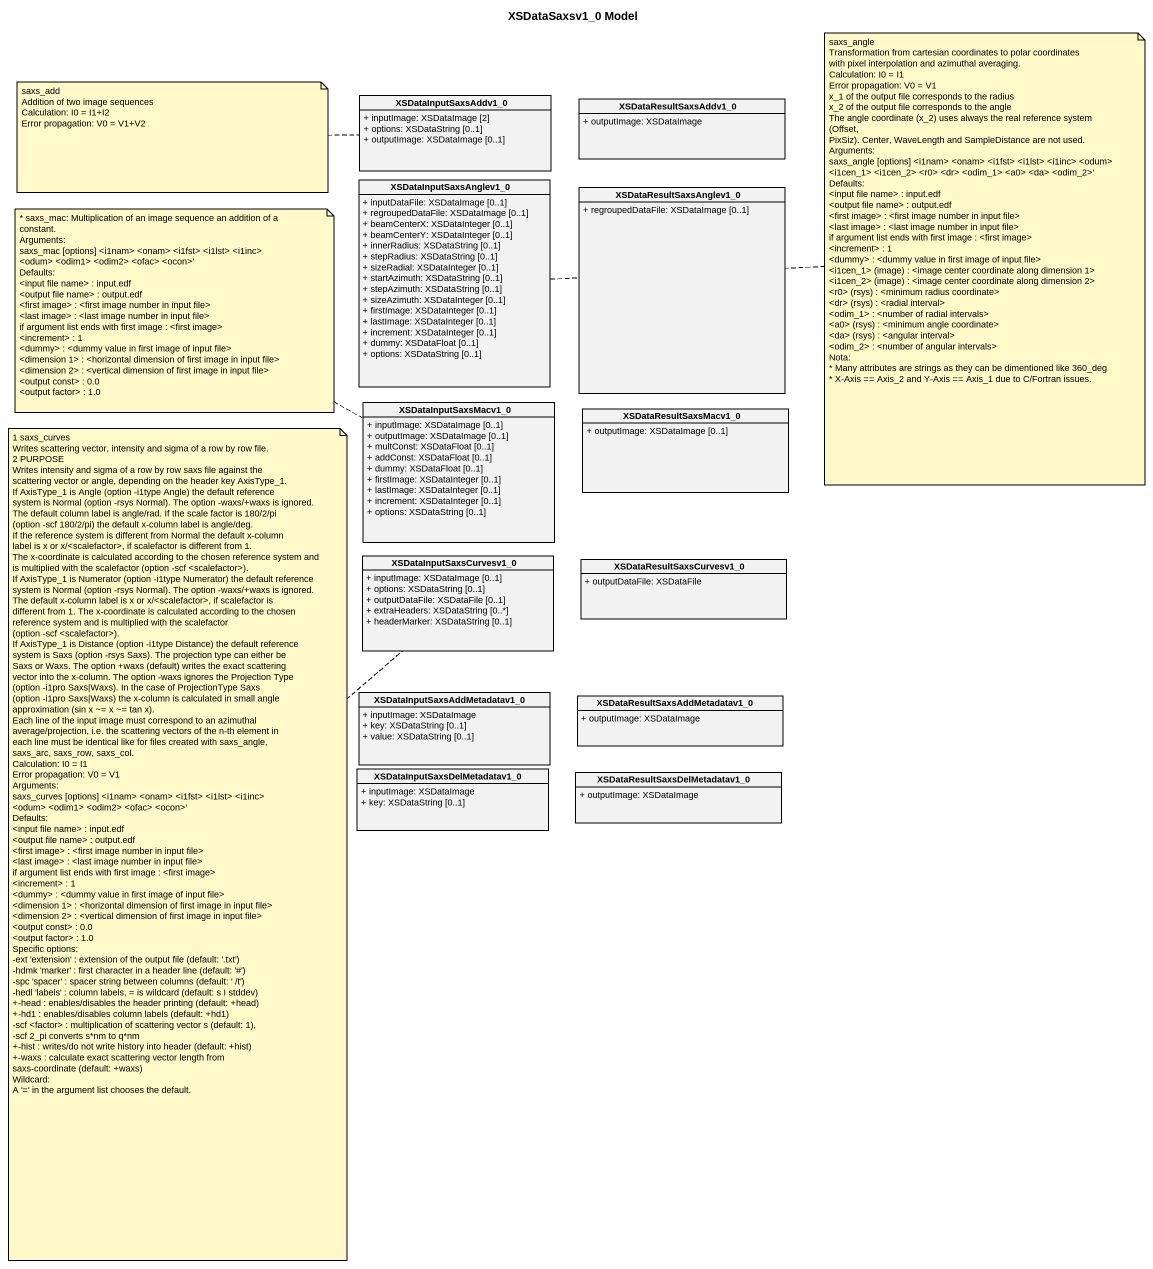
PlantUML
@startuml
title XSDataSaxsv1_0 Model
hide circle
hide empty members
skinparam classAttributeIconSize 0
class XSDataInputSaxsAddv1_0 {
  + inputImage: XSDataImage [2]
  + options: XSDataString [0..1]
  + outputImage: XSDataImage [0..1]
}
class XSDataResultSaxsAddv1_0 {
  + outputImage: XSDataImage
}
class XSDataInputSaxsAnglev1_0 {
  + inputDataFile: XSDataImage [0..1]
  + regroupedDataFile: XSDataImage [0..1]
  + beamCenterX: XSDataInteger [0..1]
  + beamCenterY: XSDataInteger [0..1]
  + innerRadius: XSDataString [0..1]
  + stepRadius: XSDataString [0..1]
  + sizeRadial: XSDataInteger [0..1]
  + startAzimuth: XSDataString [0..1]
  + stepAzimuth: XSDataString [0..1]
  + sizeAzimuth: XSDataInteger [0..1]
  + firstImage: XSDataInteger [0..1]
  + lastImage: XSDataInteger [0..1]
  + increment: XSDataInteger [0..1]
  + dummy: XSDataFloat [0..1]
  + options: XSDataString [0..1]
}
class XSDataResultSaxsAnglev1_0 {
  + regroupedDataFile: XSDataImage [0..1]
}
class XSDataInputSaxsMacv1_0 {
  + inputImage: XSDataImage [0..1]
  + outputImage: XSDataImage [0..1]
  + multConst: XSDataFloat [0..1]
  + addConst: XSDataFloat [0..1]
  + dummy: XSDataFloat [0..1]
  + firstImage: XSDataInteger [0..1]
  + lastImage: XSDataInteger [0..1]
  + increment: XSDataInteger [0..1]
  + options: XSDataString [0..1]
}
class XSDataResultSaxsMacv1_0 {
  + outputImage: XSDataImage [0..1]
}
class XSDataInputSaxsCurvesv1_0 {
  + inputImage: XSDataImage [0..1]
  + options: XSDataString [0..1]
  + outputDataFile: XSDataFile [0..1]
  + extraHeaders: XSDataString [0..*]
  + headerMarker: XSDataString [0..1]
}
class XSDataResultSaxsCurvesv1_0 {
  + outputDataFile: XSDataFile
}
class "XSDataInputSaxsAddMetadatav1_0" as XSDataInputSaxsAddMetadatav1 {
  + inputImage: XSDataImage
  + key: XSDataString [0..1]
  + value: XSDataString [0..1]
}
class "XSDataResultSaxsAddMetadatav1_0" as XSDataResultSaxsAddMetadatav {
  + outputImage: XSDataImage
}
class "XSDataInputSaxsDelMetadatav1_0" as XSDataInputSaxsDelMetadatav1 {
  + inputImage: XSDataImage
  + key: XSDataString [0..1]
}
class "XSDataResultSaxsDelMetadatav1_0" as XSDataResultSaxsDelMetadatav {
  + outputImage: XSDataImage
}
note right of XSDataInputSaxsAnglev1_0
  saxs_angle
  Transformation from cartesian coordinates to polar coordinates
  with pixel interpolation and azimuthal averaging.
  Calculation: I0 = I1
  Error propagation: V0 = V1
  x_1 of the output file corresponds to the radius
  x_2 of the output file corresponds to the angle
  The angle coordinate (x_2) uses always the real reference system (Offset,
  PixSiz). Center, WaveLength and SampleDistance are not used.
  Arguments:
  saxs_angle [options] <i1nam> <onam> <i1fst> <i1lst> <i1inc> <odum>
  <i1cen_1> <i1cen_2> <r0> <dr> <odim_1> <a0> <da> <odim_2>'
  Defaults:
  <input file name> : input.edf
  <output file name> : output.edf
  <first image> : <first image number in input file>
  <last image> : <last image number in input file>
  if argument list ends with first image : <first image>
  <increment> : 1
  <dummy> : <dummy value in first image of input file>
  <i1cen_1> (image) : <image center coordinate along dimension 1>
  <i1cen_2> (image) : <image center coordinate along dimension 2>
  <r0> (rsys) : <minimum radius coordinate>
  <dr> (rsys) : <radial interval>
  <odim_1> : <number of radial intervals>
  <a0> (rsys) : <minimum angle coordinate>
  <da> (rsys) : <angular interval>
  <odim_2> : <number of angular intervals>
  Nota:
  * Many attributes are strings as they can be dimentioned like 360_deg
  * X-Axis == Axis_2 and Y-Axis == Axis_1 due to C/Fortran issues.
end note
note left of XSDataInputSaxsAddv1_0
  saxs_add
  Addition of two image sequences
  Calculation: I0 = I1+I2
  Error propagation: V0 = V1+V2
end note
note left of XSDataInputSaxsMacv1_0
  * saxs_mac: Multiplication of an image sequence an addition of a constant.
  Arguments:
  saxs_mac [options] <i1nam> <onam> <i1fst> <i1lst> <i1inc>
  <odum> <odim1> <odim2> <ofac> <ocon>'
  Defaults:
  <input file name> : input.edf
  <output file name> : output.edf
  <first image> : <first image number in input file>
  <last image> : <last image number in input file>
  if argument list ends with first image : <first image>
  <increment> : 1
  <dummy> : <dummy value in first image of input file>
  <dimension 1> : <horizontal dimension of first image in input file>
  <dimension 2> : <vertical dimension of first image in input file>
  <output const> : 0.0
  <output factor> : 1.0
end note
note bottom of XSDataInputSaxsCurvesv1_0
  1 saxs_curves
  Writes scattering vector, intensity and sigma of a row by row file.
  2 PURPOSE
  Writes intensity and sigma of a row by row saxs file against the
  scattering vector or angle, depending on the header key AxisType_1.
  If AxisType_1 is Angle (option -i1type Angle) the default reference
  system is Normal (option -rsys Normal). The option -waxs/+waxs is ignored.
  The default column label is angle/rad. If the scale factor is 180/2/pi
  (option -scf 180/2/pi) the default x-column label is angle/deg.
  If the reference system is different from Normal the default x-column
  label is x or x/<scalefactor>, if scalefactor is different from 1.
  The x-coordinate is calculated according to the chosen reference system and
  is multiplied with the scalefactor (option -scf <scalefactor>).
  If AxisType_1 is Numerator (option -i1type Numerator) the default reference
  system is Normal (option -rsys Normal). The option -waxs/+waxs is ignored.
  The default x-column label is x or x/<scalefactor>, if scalefactor is
  different from 1. The x-coordinate is calculated according to the chosen
  reference system and is multiplied with the scalefactor
  (option -scf <scalefactor>).
  If AxisType_1 is Distance (option -i1type Distance) the default reference
  system is Saxs (option -rsys Saxs). The projection type can either be
  Saxs or Waxs. The option +waxs (default) writes the exact scattering
  vector into the x-column. The option -waxs ignores the Projection Type
  (option -i1pro Saxs|Waxs). In the case of ProjectionType Saxs
  (option -i1pro Saxs|Waxs) the x-column is calculated in small angle
  approximation (sin x ~= x ~= tan x).
  Each line of the input image must correspond to an azimuthal
  average/projection, i.e. the scattering vectors of the n-th element in
  each line must be identical like for files created with saxs_angle,
  saxs_arc, saxs_row, saxs_col.
  Calculation: I0 = I1
  Error propagation: V0 = V1
  Arguments:
  saxs_curves [options] <i1nam> <onam> <i1fst> <i1lst> <i1inc>
  <odum> <odim1> <odim2> <ofac> <ocon>'
  Defaults:
  <input file name> : input.edf
  <output file name> : output.edf
  <first image> : <first image number in input file>
  <last image> : <last image number in input file>
  if argument list ends with first image : <first image>
  <increment> : 1
  <dummy> : <dummy value in first image of input file>
  <dimension 1> : <horizontal dimension of first image in input file>
  <dimension 2> : <vertical dimension of first image in input file>
  <output const> : 0.0
  <output factor> : 1.0
  Specific options:
  -ext 'extension' : extension of the output file (default: '.txt')
  -hdmk 'marker' : first character in a header line (default: '#')
  -spc 'spacer' : spacer string between columns (default: ' /t')
  -hedl 'labels' : column labels, = is wildcard (default: s I stddev)
  +-head : enables/disables the header printing (default: +head)
  +-hd1 : enables/disables column labels (default: +hd1)
  -scf <factor> : multiplication of scattering vector s (default: 1),
  -scf 2_pi converts s*nm to q*nm
  +-hist : writes/do not write history into header (default: +hist)
  +-waxs : calculate exact scattering vector length from
  saxs-coordinate (default: +waxs)
  Wildcard:
  A '=' in the argument list chooses the default.
end note
@enduml
